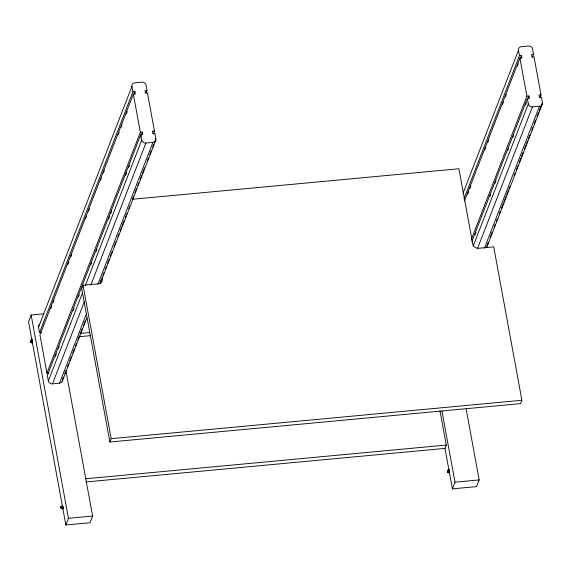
<?xml version="1.0" encoding="UTF-8"?>
<svg xmlns="http://www.w3.org/2000/svg" width="571" height="571" viewBox="0 0 571 571"><rect width="100%" height="100%" fill="white"/><g stroke="black" fill="none" stroke-linecap="round" stroke-linejoin="round"><path stroke-width="0.86" d="M61.497 507.362L61.711 508.226L61.804 507.833M62.682 506.762L62.896 507.876L62.789 506.82A1.699 0.357 84.7 0 1 62.867 507.319L62.546 507.997L62.689 507.633M448.635 472.053L448.392 470.161M448.799 471.432L448.792 471.853L448.792 471.154M449.448 471.903L449.498 470.875M61.104 507.162L61.183 506.677M62.275 507.676L62.553 505.221M32.026 341.394L32.047 342.507L31.405 340.83M32.283 342.422L32.005 341.836L32.012 342.514M31.762 340.63L32.311 342.486L31.947 341.694M61.754 508.019L61.682 507.105M62.125 507.983L62.175 507.797A1.699 0.357 84.7 0 0 62.403 508.518L62.696 508.818L63.117 508.29L62.874 506.891L63.031 507.219M62.496 507.947L62.367 506.791M448.235 470.968L448.285 472.017M448.356 471.689L449.598 471.725M448.628 472.053L448.421 470.29L448.806 470.939M448.727 471.846L448.713 471.553M448.72 471.282A1.699 0.357 84.7 0 0 448.956 472.374L449.249 472.681L449.67 472.153C449.206 469.726 449.042 473.273 448.927 470.119M449.063 471.403L448.87 471.832M448.749 471.282L449.37 472.931L449.291 470.868M449.398 471.91L449.413 471.203A1.699 0.357 84.7 0 0 449.377 470.747L449.434 472.103M62.125 506.977L62.475 505.599M61.161 507.419L61.176 508.09L61.083 506.377L61.383 508.254L61.018 506.991M447.571 470.854L447.643 471.974L447.464 470.368L447.671 471.967L447.75 471.453M447.621 471.96L447.6 470.247L447.935 472.117M31.027 342.472C29.485 341.465 31.555 339.31 30.913 342.614M61.197 507.59L61.118 508.104L61.011 507.405M30.713 341.265L30.87 340.716M31.455 341.201L31.562 340.78M61.111 506.912L61.468 506.334M61.532 506.87L61.775 507.355M61.854 506.841L62.003 506.291M61.904 506.841L62.139 507.319M62.218 506.805L62.16 506.27M62.268 506.805L62.546 506.37L62.674 507.862M31.89 341.644L32.112 343.078L32.718 342.643L32.461 341.701L32.419 343.428L32.012 342.871A1.699 0.357 84.7 0 1 31.769 341.772M449.07 469.398L448.67 470.033M60.897 507.198L61.111 506.541M61.34 506.962L61.532 506.448L61.882 507.112M62.496 506.855L62.132 506.556L62.532 506.234M447.585 470.668L447.514 471.275M447.9 470.483L447.885 471.239M31.12 342.357L31.062 341.508M32.297 342.143L32.304 341.658M61.775 507.876L61.868 507.326M449.284 471.924L448.963 470.383M30.884 340.644C32.062 341.272 31.219 343.878 31.234 341.215M62.403 508.154L62.646 506.762M62.846 508.047L62.674 506.941M30.734 341.037L31.12 342.414M31.476 340.973L31.812 340.623M31.334 341.094L31.569 340.759L31.855 341.429M61.44 506.62L61.547 507.355M61.668 506.591L62.089 506.556M447.536 470.668L448.021 470.197M447.957 471.774L448.142 470.19M448.692 470.39L448.842 469.362L449.127 469.669M61.418 508.119L61.154 507.162M447.971 471.981L447.878 470.147L448.228 470.718M448.021 471.924L449.099 471.625M31.912 342.286L31.912 341.843M32.212 342.315L32.283 341.808M43.567 313.857L31.148 315.021L28.55 321.709L65.858 524.999L90.011 522.743L92.609 516.056L65.886 370.436M41.519 332.479L39.506 332.665L38.507 327.254L131.922 86.421A3.619 3.262 21.2 0 1 134.842 82.795L141.886 82.138A3.619 3.262 21.2 0 1 146.019 85.1L147.011 90.511L146.04 93.009M39.506 332.665L132.915 91.831L131.922 86.421M132.915 91.831L134.927 91.645L135.363 93.994L133.35 94.186L39.934 335.02L46.929 373.134L48.942 372.949M50.855 308.397L51.825 305.906M53.11 302.58L54.081 300.089M67.928 264.38L68.898 261.889M70.825 256.907L71.796 254.416M85.643 218.707L86.614 216.216M88.548 211.227L89.511 208.736M100.46 180.5L101.431 178.009M103.365 173.027L104.329 170.536M118.183 134.827L119.146 132.336M121.081 127.354L122.044 124.863M126.234 114.064L127.197 111.573M133.964 94.136L134.927 91.645M46.929 373.134L140.345 132.301L133.35 94.186M140.345 132.301L142.357 132.115L142.786 134.463L140.773 134.656L47.357 375.49L48.357 380.9A3.619 3.262 21.2 0 0 52.482 383.869L59.527 383.205A3.619 3.262 21.2 0 0 62.482 380.45M55.387 356.34L56.351 353.849M58.285 348.867L59.248 346.376M73.102 310.667L74.066 308.169M78.256 297.377L79.219 294.886M101.966 276.921L102.288 278.669A5.168 4.661 21.2 0 1 98.119 283.844L83.023 285.257L81.724 288.605L109.875 442.011L520.588 403.618L521.887 400.271L493.729 246.865L478.634 248.271A5.168 4.661 21.2 0 1 472.738 244.038L458.92 168.745L132.786 199.236M90.818 264.987L91.781 262.496M95.971 251.697L96.934 249.206M108.533 219.314L109.504 216.823M110.788 213.497L111.752 211.006M125.606 175.297L126.569 172.806M128.504 167.824L129.474 165.333M140.423 137.097L142.357 132.115M48.357 380.9L82.495 292.873M85.4 285.4L141.765 140.066L140.773 134.656M52.482 383.869L84.372 301.652M90.81 285.043L145.898 143.028L152.942 142.372A3.619 3.262 21.2 0 0 155.862 138.746L154.869 133.336L152.857 133.521L152.421 131.173L154.434 130.98L147.439 92.866L145.427 93.052L144.998 90.703L147.011 90.511M153.149 134.306L154.434 130.98M59.527 383.205L86.585 313.45M97.862 284.379L152.942 142.372M62.446 379.587L63.41 377.11M64.687 373.812L65.644 371.343M67.564 366.396L68.52 363.92M69.805 360.622L71.404 356.504M72.681 353.206L74.28 349.081M75.558 345.783L76.514 343.314M77.792 340.016L79.39 335.891M80.675 332.593L82.274 328.475M83.552 325.177L85.15 321.052M100.075 282.581L101.038 280.09M102.973 275.101L103.943 272.603M105.235 269.276L106.199 266.785M107.491 263.459L109.104 259.298M110.389 255.979L112.002 251.818M113.936 246.829L115.87 241.84M117.812 236.851L118.775 234.36M120.067 231.034L121.68 226.88M122.322 225.217L123.936 221.056M125.227 217.729L126.841 213.575M128.775 208.586L129.738 206.088M132.643 198.608L133.607 196.117M134.899 192.791L136.512 188.63M137.804 185.304L138.767 182.813M140.059 179.487L141.672 175.333M142.315 173.67L144.577 167.845M147.154 161.193L148.446 157.867M149.73 154.541L151.344 150.387M152.635 147.061L153.606 144.57M154.891 141.244L155.862 138.746M62.275 381.278L86.756 318.161M100.289 283.28L155.69 140.437M100.996 282.017L102.288 278.669M65.858 524.999L68.449 518.311L31.148 315.021M109.875 442.011L111.174 438.671L83.023 285.257M463.01 193.284L518.475 50.284A3.619 3.262 21.2 0 1 521.394 46.658L528.439 46.001A3.619 3.262 21.2 0 1 532.572 48.963L533.564 54.373L532.272 57.7M464.002 198.694L519.467 55.694L518.475 50.284M464.437 201.049L519.903 58.042L521.915 57.857L521.48 55.501L519.467 55.694M467.692 194.19L468.655 191.699M469.947 188.38L470.911 185.889M484.765 150.18L485.728 147.689M487.663 142.707L488.626 140.209M502.48 104.5L503.444 102.009M505.378 97.027L506.341 94.536M517.297 66.3L518.261 63.809M520.195 58.827L521.48 55.501M471.432 239.163L526.897 96.164L519.903 58.042M471.86 241.519L527.326 98.519L529.338 98.326L528.91 95.978L526.897 96.164M475.115 234.66L476.078 232.169M489.932 196.46L490.896 193.969M495.086 183.177L496.056 180.686M507.648 150.787L508.618 148.296M512.801 137.497L513.772 135.006M525.363 105.107L526.334 102.616M527.618 99.297L528.91 95.978M473.173 246.094L528.318 103.929L527.326 98.519M477.363 248.899L532.45 106.891L539.495 106.235A3.619 3.262 21.2 0 0 542.414 102.609L541.422 97.198L539.409 97.384L538.974 95.036L540.987 94.843L533.992 56.729L531.979 56.914L531.551 54.566L533.564 54.373M540.023 97.334L540.987 94.843M484.415 248.242L539.495 106.235M486.685 246.279L488.298 242.125M490.232 237.143L492.166 232.161M494.093 227.179L495.064 224.689M496.349 221.37L497.32 218.879M499.247 213.889L500.217 211.398M501.502 208.08L503.115 203.926M503.758 202.262L506.013 196.453M506.655 194.79L508.269 190.643M508.911 188.98L509.882 186.489M514.064 175.69L515.035 173.199M516.32 169.88L517.933 165.726M519.225 162.407L520.831 158.253M521.473 156.59L523.086 152.436M524.378 149.117L525.984 144.963M526.633 143.3L527.597 140.809M528.56 138.318L529.852 134.999M531.787 130.017L532.75 127.526M534.042 124.2L535.648 120.053M536.94 116.727L538.546 112.573M539.195 110.917L540.801 106.763M541.451 105.1L542.414 102.609M486.842 247.143L542.243 104.3M466.136 408.936L479.162 479.911L476.564 486.606L452.41 488.862L444.98 448.392L446.279 445.045L440.005 410.863M452.41 488.862L455.001 482.174L441.961 411.12M30.991 340.98L31.369 340.594L31.655 341.173M30.72 342.4L30.805 341.95M449.049 472.01L448.885 471.646M60.897 507.069L60.954 506.534L61.147 508.04M61.918 506.427L61.418 506.341M61.961 506.291L62.353 506.57M448.727 470.304L449.099 470.211M31.441 342.386L31.434 341.472M61.754 508.219L61.575 508.04M448.842 471.846L447.807 472.06M31.619 340.573L32.154 339.574L32.326 340.423A1.699 0.357 84.7 0 0 32.183 340.166L31.89 339.859L31.855 340.352M31.091 340.808L30.905 340.98M79.876 333.443L89.647 332.529M79.469 336.704L90.125 335.705M111.174 438.671L521.887 400.271M85.664 478.762L446.279 445.045M86.142 481.938L444.98 448.392M68.449 518.311L92.609 516.056M455.001 482.174L479.162 479.911M448.713 470.133L449.077 470.525M448.099 470.304L448.471 471.182M61.604 506.491L61.675 506.855M448.271 470.111L448.656 470.561M449.177 471.817L448.92 471.346L449.049 471.782M447.985 471.874L447.971 470.811M32.062 340.873L32.226 341.401M31.84 340.751L32.026 341.144M31.219 340.994L31.284 341.208M447.857 472.053L447.735 471.532M30.905 342.55L30.72 341.779M62.41 508.09L62.817 509.068L62.86 507.348M447.964 470.632L448.099 471.218M32.29 341.115L32.154 340.723L32.247 341.123M448.706 470.74L448.842 471.146M61.789 506.912L61.918 507.319M61.461 507.148L61.375 507.762M449.291 471.789L449.17 471.396M31.976 341.144L32.119 341.644M31.605 341.18L31.748 341.679M63.053 506.727L63.096 507.234M100.368 281.403L100.689 283.152M62.574 507.048L62.632 507.455M62.203 507.084L62.26 507.491M449.277 471.318C449.691 472.624 449.184 470.268 449.555 471.282M31.691 341.865L31.862 342.286L31.726 341.658M32.212 341.608L32.247 341.993M62.089 507.326L62.125 507.797M31.876 341.672L31.876 342.029M532.45 106.891A3.619 3.262 21.2 0 1 528.318 103.929M38.507 327.254A3.619 3.262 21.2 0 1 39.749 324.235M145.898 143.028A3.619 3.262 21.2 0 1 141.765 140.066"/></g></svg>
